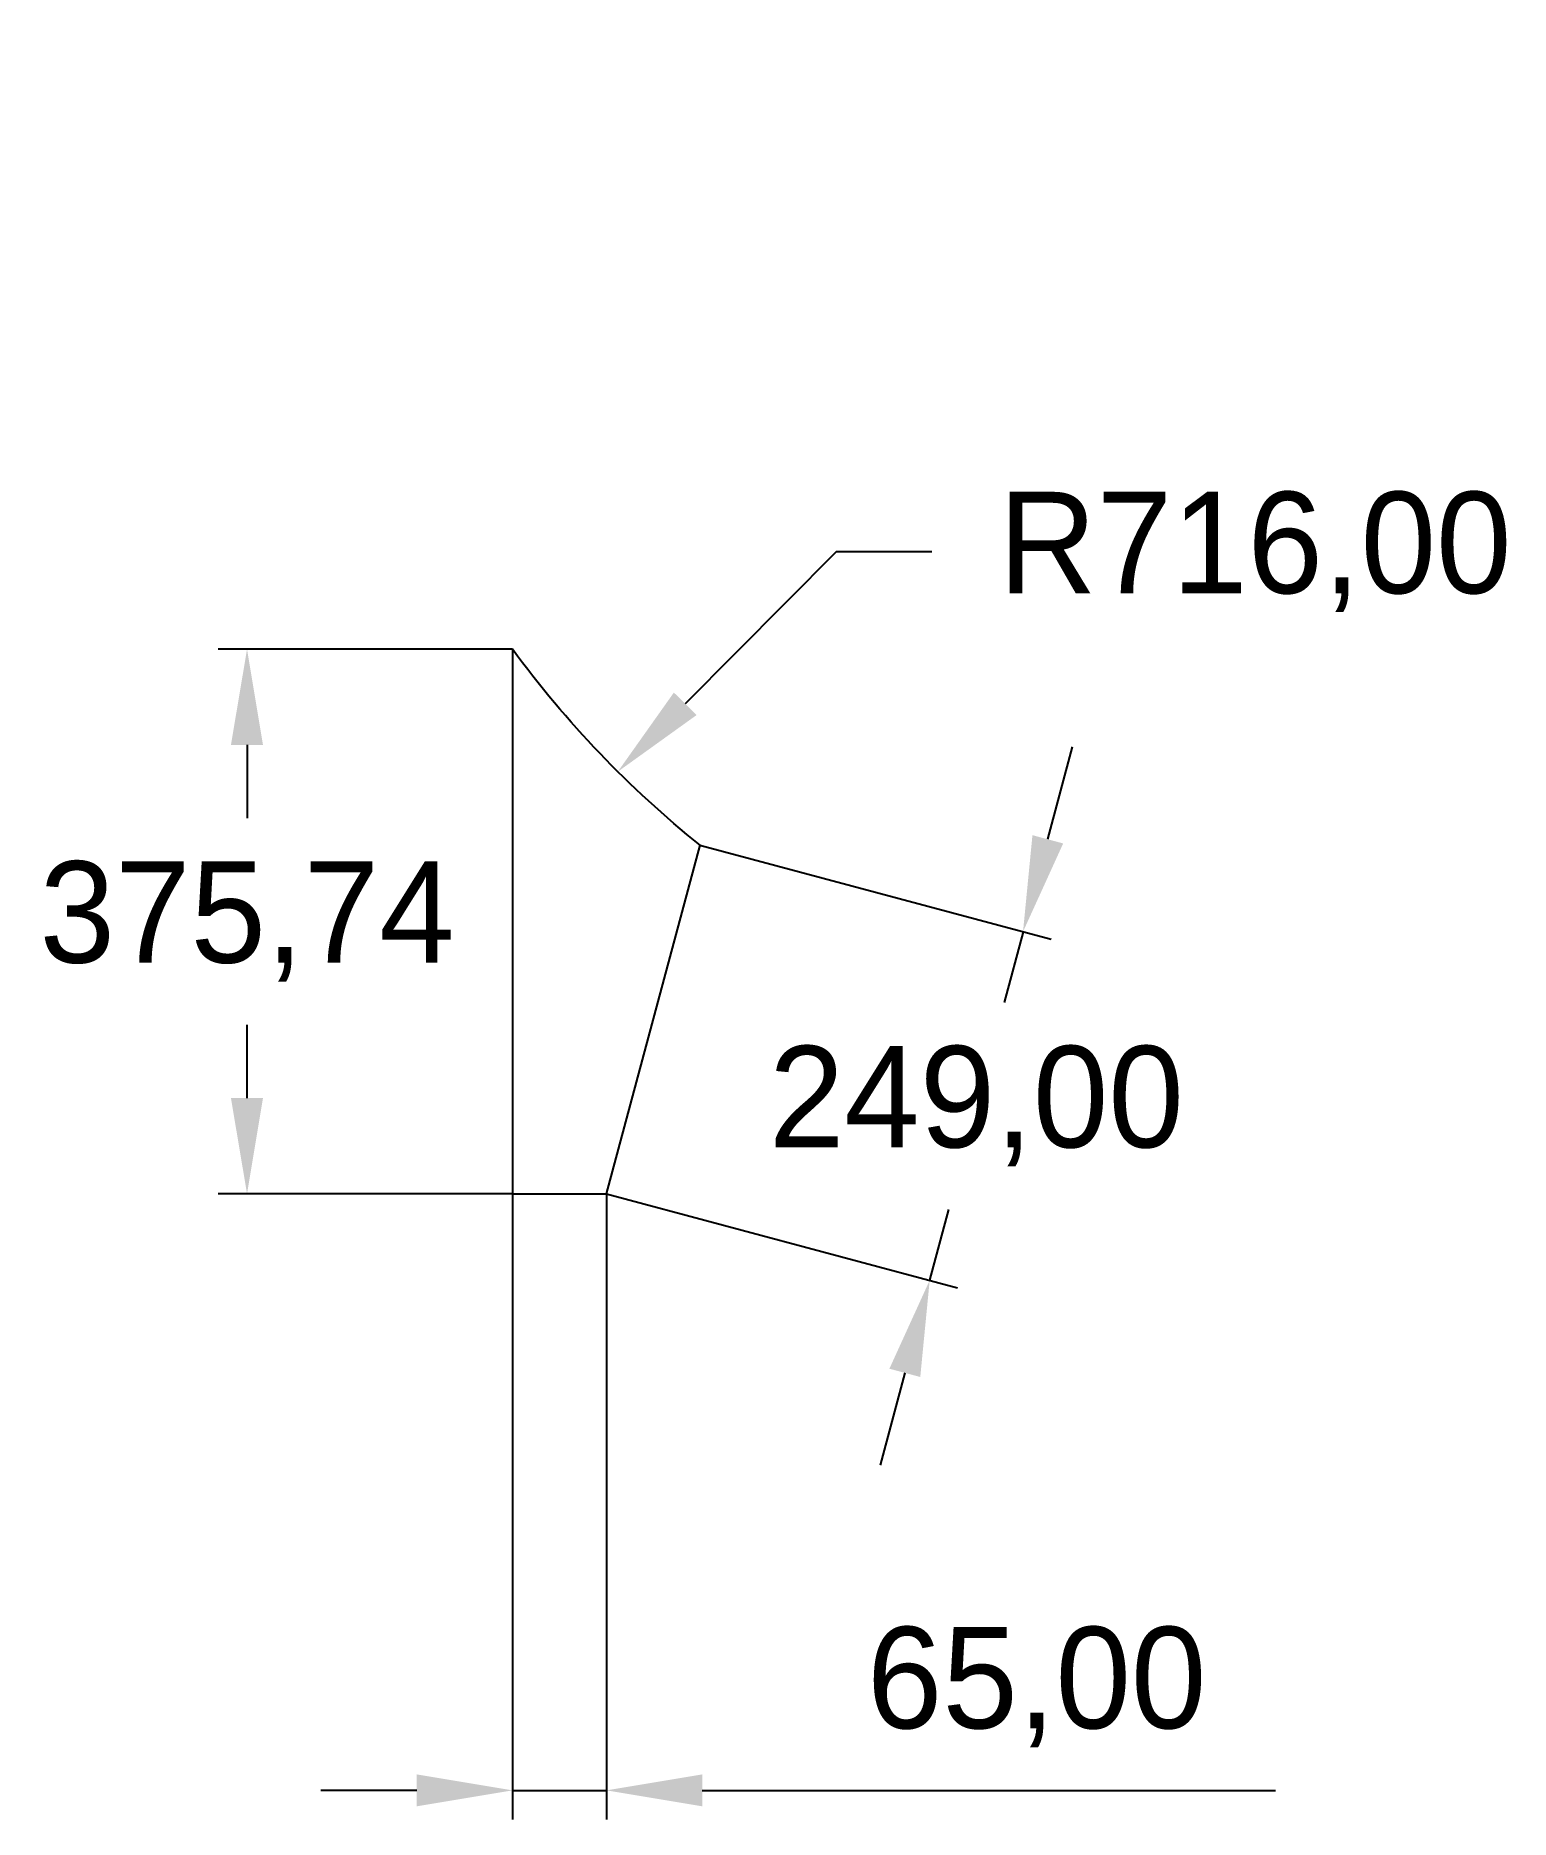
# Model space of a CAD drawing. Header units: millimetres. Extents: x -906 to 111, y -1231 to 0.
import ezdxf

# ---------------------------------------------------------------- set-up
doc = ezdxf.new("R2010")
doc.units = ezdxf.units.MM
doc.header["$PDSIZE"] = -1
doc.dimstyles.new('ISO-25', dxfattribs={"dimtxt": 2.5, "dimasz": 2.5, "dimexe": 1.25, "dimexo": 0.625, "dimtad": 1, "dimtxsty": 'Standard', "dimcen": 2.5, "dimadec": 0, "dimazin": 0, "dimtfac": 1, "dimtmove": 0, "dimatfit": 3, "dimfxl": 1, "dimarcsym": 0})

# ---------------------------------------------------------------- blocks, each defined once
blk = doc.blocks.new('*D1')
at = {"color": 0, "lineweight": -2, "transparency": 16777216}
for p, q in [((-354.1, -356.2), (-458.2, -460.9)), ((-288.1, -356.2), (-354.1, -356.2))]:
    blk.add_line(p, q, dxfattribs=at)
at = {"color": 0, "transparency": 16777216}
blk.add_solid([(-466.1, -453.2), (-450.4, -468.7), (-504.8, -507.8)], dxfattribs=at)
at = {"layer": 'Defpoints', "color": 0, "transparency": 16777216}
for p in [(0, 0), (-504.8, -507.8)]:
    blk.add_point(p, dxfattribs=at)
at = {"color": 0, "transparency": 16777216, "insert": (-65.1, -356.2), "char_height": 70, "attachment_point": 5}
blk.add_mtext('R716,00', dxfattribs=at)
blk = doc.blocks.new('*D2')
at = {"color": 0, "lineweight": -2, "transparency": 16777216}
for p, q in [((-577.5, -423.3), (-780.6, -423.3)), ((-760.6, -489.3), (-760.6, -539.8)), ((-760.6, -733), (-760.6, -682.4)), ((-577.5, -799), (-780.6, -799))]:
    blk.add_line(p, q, dxfattribs=at)
at = {"color": 0, "transparency": 16777216}
for points in [[(-771.7, -489.3), (-749.6, -489.3), (-760.6, -423.3)], [(-771.7, -733), (-749.6, -733), (-760.6, -799)]]:
    blk.add_solid(points, dxfattribs=at)
at = {"layer": 'Defpoints', "color": 0, "transparency": 16777216}
for p in [(-577.5, -423.3), (-760.6, -799), (-577.5, -799)]:
    blk.add_point(p, dxfattribs=at)
at = {"color": 0, "transparency": 16777216, "insert": (-760.6, -611.1), "char_height": 70, "attachment_point": 5}
blk.add_mtext('375,74', dxfattribs=at)
blk = doc.blocks.new('*D3')
at = {"color": 0, "lineweight": -2, "transparency": 16777216}
for p, q in [((-208.1, -554.4), (-191, -490.6)), ((-448.1, -558.5), (-205.9, -623.4)), ((-225.2, -618.2), (-238.3, -667.1)), ((-512.5, -799), (-270.3, -863.9)), ((-289.6, -858.7), (-276.5, -809.8)), ((-306.7, -922.5), (-323.8, -986.3))]:
    blk.add_line(p, q, dxfattribs=at)
at = {"color": 0, "transparency": 16777216}
for points in [[(-218.7, -551.6), (-197.5, -557.3), (-225.2, -618.2)], [(-317.4, -919.7), (-296.1, -925.4), (-289.6, -858.7)]]:
    blk.add_solid(points, dxfattribs=at)
at = {"layer": 'Defpoints', "color": 0, "transparency": 16777216}
for p in [(-448.1, -558.5), (-225.2, -618.2), (-512.5, -799)]:
    blk.add_point(p, dxfattribs=at)
at = {"color": 0, "transparency": 16777216, "insert": (-257.4, -738.5), "char_height": 70, "attachment_point": 5}
blk.add_mtext('249,00', dxfattribs=at)
blk = doc.blocks.new('*D5')
at = {"color": 0, "lineweight": -2, "transparency": 16777216}
for p, q in [((-577.5, -799), (-577.5, -1230.6)), ((-512.5, -799), (-512.5, -1230.6)), ((-643.5, -1210.6), (-709.6, -1210.6)), ((-577.5, -1210.6), (-512.5, -1210.6)), ((-446.5, -1210.6), (-51.1, -1210.6))]:
    blk.add_line(p, q, dxfattribs=at)
at = {"color": 0, "transparency": 16777216}
for points in [[(-643.5, -1199.6), (-643.5, -1221.6), (-577.5, -1210.6)], [(-446.5, -1199.6), (-446.5, -1221.6), (-512.5, -1210.6)]]:
    blk.add_solid(points, dxfattribs=at)
at = {"layer": 'Defpoints', "color": 0, "transparency": 16777216}
for p in [(-577.5, -799), (-512.5, -799), (-512.5, -1210.6)]:
    blk.add_point(p, dxfattribs=at)
at = {"color": 0, "transparency": 16777216, "insert": (-215.8, -1139.3), "char_height": 70, "attachment_point": 5}
blk.add_mtext('65,00', dxfattribs=at)

msp = doc.modelspace()

# ---------------------------------------------------------------- linework, layer by layer
at = {"color": 7, "linetype": 'Continuous'}
msp.add_lwpolyline([(-577.5, -423.261), (-577.5, -799), (-512.5, -799), (-448.054, -558.483, -0.06564256)], format="xyb", close=True, dxfattribs=at)

# ---------------------------------------------------------------- dimensions: what is measured, and where the dimension line sits
dim = msp.add_radius_dim(center=(0, 0), mpoint=(-504.805, -507.768), dimstyle='ISO-25', override={"dimscale": 20, "dimtxt": 3.5, "dimasz": 3.302, "dimexe": 1, "dimexo": 0, "dimgap": 1.524, "dimtih": 1, "dimtoh": 1, "dimzin": 1, "dimadec": 2, "dimtzin": 1})
dim.commit()
dim.dimension.update_dxf_attribs({"geometry": '*D1', "text_midpoint": (-65.086, -356.184), "dimtype": 164})
dim = msp.add_linear_dim(base=(-760.649, -799), p1=(-577.5, -423.261), p2=(-577.5, -799), angle=90, dimstyle='ISO-25', override={"dimscale": 20, "dimtxt": 3.5, "dimasz": 3.302, "dimexe": 1, "dimexo": 0, "dimgap": 1.524, "dimtih": 1, "dimtoh": 1, "dimzin": 1, "dimadec": 2, "dimtzin": 1})
dim.commit()
dim.dimension.update_dxf_attribs({"geometry": '*D2', "text_midpoint": (-760.649, -611.13)})
dim = msp.add_aligned_dim(p1=(-512.5, -799), p2=(-448.054, -558.483), distance=-230.731, dimstyle='ISO-25', override={"dimscale": 20, "dimtxt": 3.5, "dimasz": 3.302, "dimexe": 1, "dimexo": 0, "dimgap": 1.524, "dimtih": 1, "dimtoh": 1, "dimzin": 1, "dimadec": 2, "dimtzin": 1})
dim.commit()
dim.dimension.update_dxf_attribs({"geometry": '*D3', "text_midpoint": (-257.408, -738.459)})
dim = msp.add_linear_dim(base=(-512.5, -1210.582), p1=(-577.5, -799), p2=(-512.5, -799), dimstyle='ISO-25', override={"dimscale": 20, "dimtxt": 3.5, "dimasz": 3.302, "dimexe": 1, "dimexo": 0, "dimgap": 1.524, "dimtih": 1, "dimtoh": 1, "dimzin": 1, "dimadec": 2, "dimtzin": 1})
dim.commit()
dim.dimension.update_dxf_attribs({"geometry": '*D5', "text_midpoint": (-215.773, -1139.269)})

doc.saveas('drawing.dxf')
